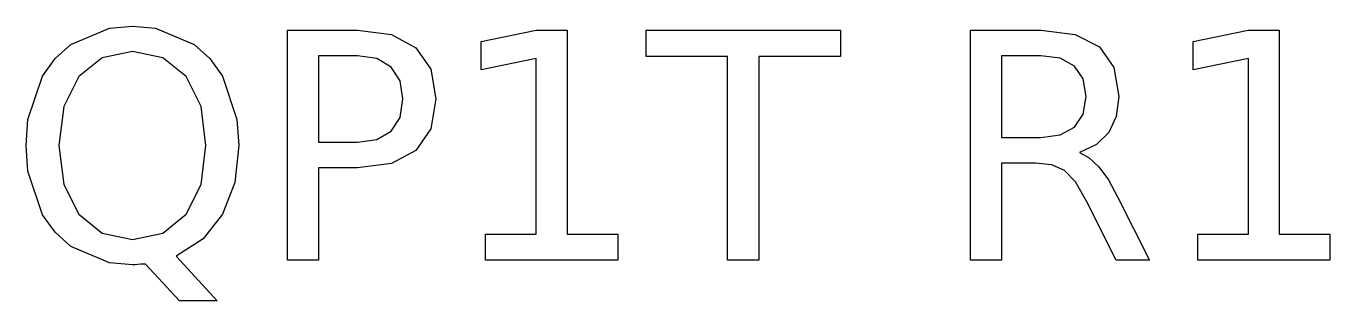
# Model space of a CAD drawing. Header units: millimetres. Extents: x 2 to 12.4, y 1.7 to 3.9.
import ezdxf

# ---------------------------------------------------------------- set-up
doc = ezdxf.new("R2010")
doc.units = ezdxf.units.MM

msp = doc.modelspace()

# ---------------------------------------------------------------- linework, layer by layer
for points in [[(3.202, 2.059), (3.531, 1.7), (3.23, 1.7), (2.957, 1.995), (2.921, 1.993), (2.895, 1.991), (2.874, 1.99), (2.854, 1.99), (2.669, 2.006), (2.359, 2.136), (2.232, 2.249), (2.131, 2.39), (2.015, 2.738), (2, 2.944), (2.015, 3.151), (2.131, 3.499), (2.232, 3.64), (2.359, 3.754), (2.669, 3.884), (2.854, 3.9), (3.037, 3.884), (3.347, 3.754), (3.472, 3.64), (3.574, 3.499), (3.69, 3.151), (3.704, 2.944), (3.672, 2.647), (3.575, 2.395), (3.418, 2.197), (3.202, 2.059)], [(4.094, 3.867), (4.657, 3.867), (4.928, 3.832), (5.125, 3.727), (5.244, 3.554), (5.283, 3.317), (5.244, 3.077), (5.125, 2.905), (4.928, 2.8), (4.657, 2.765), (4.343, 2.765), (4.343, 2.026), (4.094, 2.026), (4.094, 3.867)], [(5.683, 2.235), (6.089, 2.235), (6.089, 3.64), (5.647, 3.551), (5.647, 3.778), (6.087, 3.867), (6.336, 3.867), (6.336, 2.235), (6.743, 2.235), (6.743, 2.026), (5.683, 2.026), (5.683, 2.235)], [(6.969, 3.867), (8.526, 3.867), (8.526, 3.657), (7.873, 3.657), (7.873, 2.026), (7.623, 2.026), (7.623, 3.657), (6.969, 3.657), (6.969, 3.867)], [(10.442, 2.889), (10.521, 2.846), (10.598, 2.773), (10.674, 2.668), (10.751, 2.529), (11.004, 2.026), (10.736, 2.026), (10.5, 2.498), (10.41, 2.652), (10.323, 2.743), (10.222, 2.789), (10.09, 2.804), (9.818, 2.804), (9.818, 2.026), (9.569, 2.026), (9.569, 3.867), (10.132, 3.867), (10.407, 3.834), (10.603, 3.735), (10.719, 3.569), (10.758, 3.336), (10.738, 3.177), (10.677, 3.048), (10.578, 2.951), (10.442, 2.889)], [(11.39, 2.235), (11.796, 2.235), (11.796, 3.64), (11.354, 3.551), (11.354, 3.778), (11.794, 3.867), (12.043, 3.867), (12.043, 2.235), (12.45, 2.235), (12.45, 2.026), (11.39, 2.026), (11.39, 2.235)], [(2.854, 3.698), (2.61, 3.647), (2.422, 3.496), (2.303, 3.257), (2.263, 2.944), (2.303, 2.633), (2.422, 2.394), (2.61, 2.243), (2.854, 2.192), (3.097, 2.243), (3.283, 2.394), (3.402, 2.633), (3.442, 2.944), (3.402, 3.257), (3.283, 3.496), (3.097, 3.647), (2.854, 3.698)], [(4.343, 3.662), (4.343, 2.97), (4.657, 2.97), (4.811, 2.993), (4.925, 3.06), (4.997, 3.169), (5.02, 3.317), (4.997, 3.463), (4.925, 3.572), (4.811, 3.64), (4.657, 3.662), (4.343, 3.662)], [(9.818, 3.662), (9.818, 3.009), (10.132, 3.009), (10.289, 3.029), (10.403, 3.092), (10.472, 3.195), (10.495, 3.336), (10.472, 3.478), (10.403, 3.58), (10.289, 3.642), (10.132, 3.662), (9.818, 3.662)]]:
    msp.add_lwpolyline(points, close=True)

doc.saveas('drawing.dxf')
